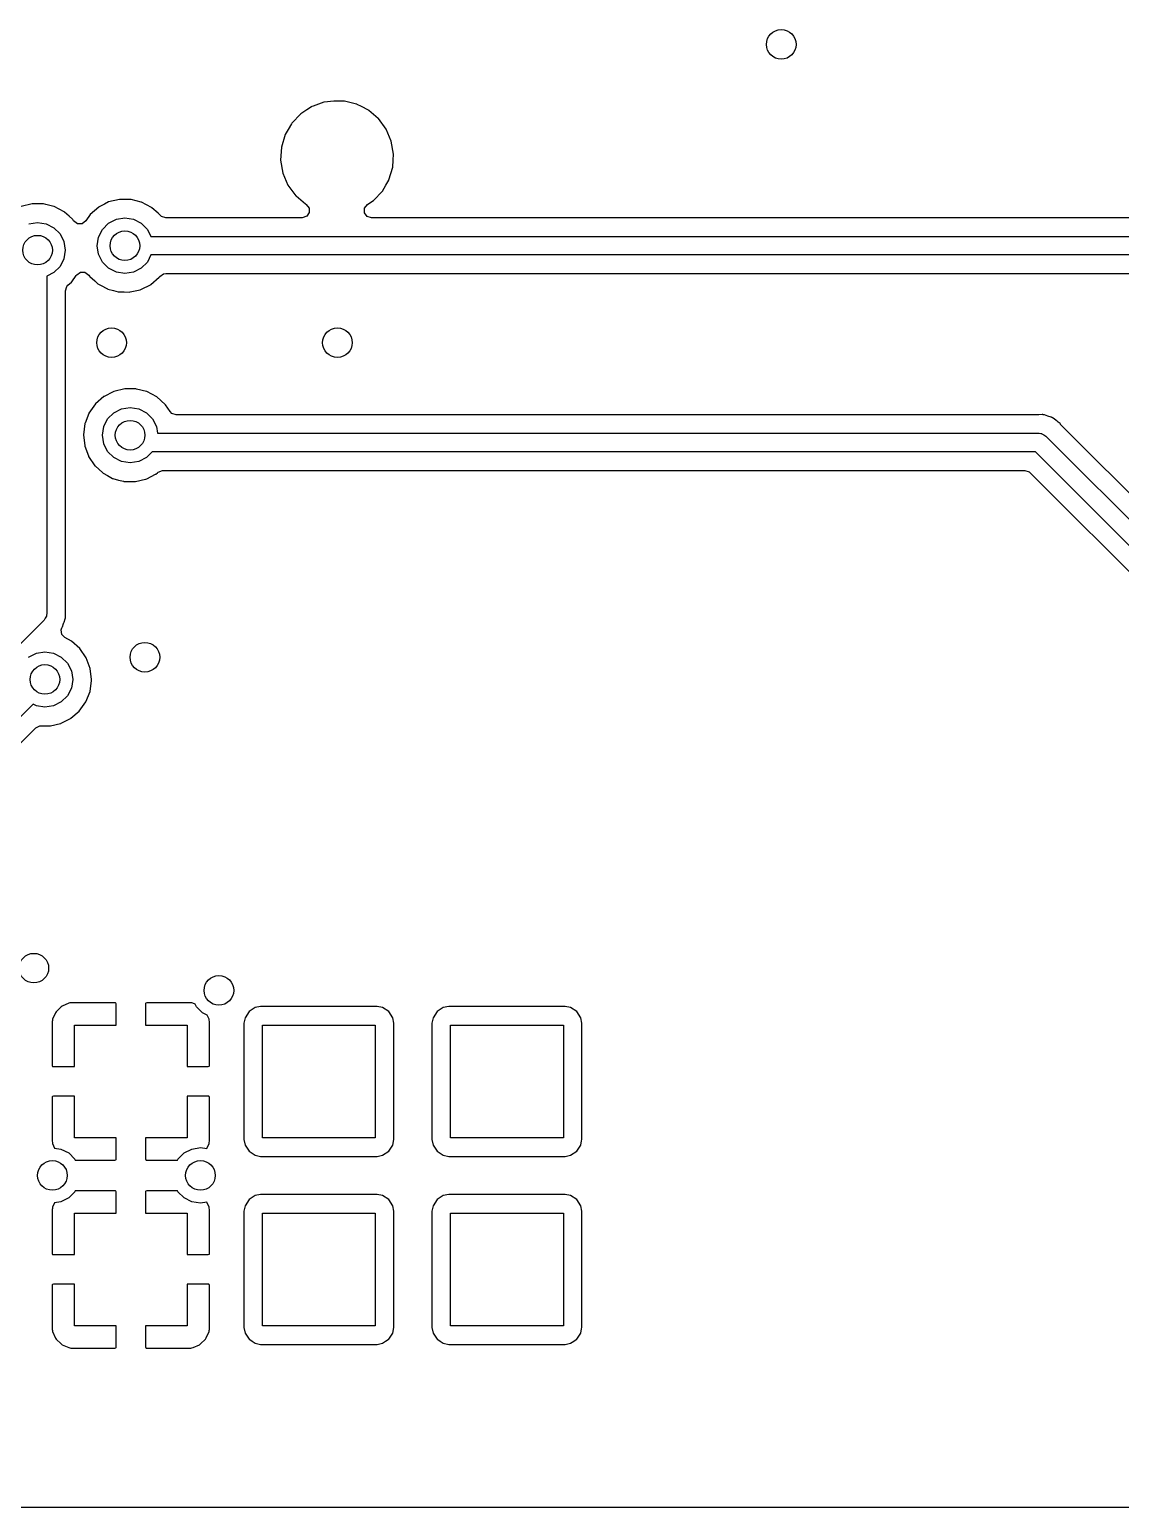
# Model space of a CAD drawing. Extents: x 0.02 to 3.98, y 0.02 to 3.98.
# Drawn here: x 1.575 to 2.155, y 0.022 to 0.808 of the extents above; entities that cross this region are included whole.
import ezdxf

# ---------------------------------------------------------------- set-up
doc = ezdxf.new("R2010")
doc.units = 0
doc.header["$MEASUREMENT"] = 0
doc.layers.add('BLACK', color=7, linetype='CONTINUOUS')

msp = doc.modelspace()

# ---------------------------------------------------------------- linework, layer by layer
at = {"layer": 'BLACK', "linetype": 'CONTINUOUS'}
for p, q in [((1.71951, 0.763065), (1.71473, 0.75801)), ((1.72264, 0.765116), (1.71951, 0.763065)), ((1.72515, 0.766759), (1.72264, 0.765116)), ((1.72534, 0.766883), (1.72515, 0.766759)), ((1.72515, 0.766759), (1.72515, 0.766759)), ((1.72612, 0.767166), (1.72534, 0.766883)), ((1.73167, 0.769182), (1.72612, 0.767166)), ((1.73188, 0.769259), (1.73167, 0.769182)), ((1.73167, 0.769182), (1.73167, 0.769182)), ((1.73706, 0.769862), (1.73188, 0.769259)), ((1.74208, 0.769862), (1.73706, 0.769862)), ((1.74214, 0.769859), (1.74208, 0.769862)), ((1.74234, 0.769846), (1.74214, 0.769859)), ((1.74214, 0.769859), (1.74214, 0.769859)), ((1.74252, 0.769835), (1.74234, 0.769846)), ((1.74234, 0.769846), (1.74234, 0.769846)), ((1.74268, 0.769794), (1.74252, 0.769835)), ((1.74906, 0.768234), (1.74268, 0.769794)), ((1.74268, 0.769794), (1.74268, 0.769794)), ((1.74928, 0.76818), (1.74906, 0.768234)), ((1.74906, 0.768234), (1.74906, 0.768234)), ((1.74948, 0.768077), (1.74928, 0.76818)), ((1.75182, 0.766883), (1.74948, 0.768077)), ((1.74948, 0.768077), (1.74948, 0.768077)), ((1.75548, 0.765013), (1.75182, 0.766883)), ((1.75565, 0.764866), (1.75548, 0.765013)), ((1.76062, 0.760651), (1.75565, 0.764866)), ((1.75565, 0.764866), (1.75565, 0.764866)), ((1.7128, 0.754688), (1.71123, 0.751989)), ((1.71461, 0.757814), (1.7128, 0.754688)), ((1.71473, 0.75801), (1.71461, 0.757814)), ((1.71461, 0.757814), (1.71461, 0.757814)), ((1.76079, 0.760505), (1.76062, 0.760651)), ((1.76062, 0.760651), (1.76062, 0.760651)), ((1.76492, 0.754896), (1.76079, 0.760505)), ((1.76764, 0.748489), (1.76492, 0.754896)), ((1.71123, 0.751989), (1.70921, 0.745324)), ((1.76882, 0.741626), (1.76764, 0.748489)), ((1.70921, 0.745324), (1.70878, 0.738374)), ((1.76862, 0.738374), (1.76882, 0.741626)), ((1.70878, 0.738374), (1.70996, 0.731511)), ((1.70996, 0.731511), (1.71268, 0.725104)), ((1.76637, 0.728011), (1.76839, 0.734676)), ((1.76839, 0.734676), (1.76862, 0.738374)), ((1.71268, 0.725104), (1.71681, 0.719495)), ((1.76287, 0.72199), (1.76468, 0.725104)), ((1.76468, 0.725104), (1.76626, 0.727816)), ((1.76626, 0.727816), (1.76637, 0.728011)), ((1.76626, 0.727816), (1.76626, 0.727816)), ((1.61734, 0.716164), (1.61506, 0.714987)), ((1.62313, 0.717556), (1.61734, 0.716164)), ((1.62337, 0.717555), (1.62313, 0.717556)), ((1.62611, 0.71754), (1.62337, 0.717555)), ((1.62337, 0.717555), (1.62337, 0.717555)), ((1.62909, 0.717525), (1.62611, 0.71754)), ((1.62932, 0.717467), (1.62909, 0.717525)), ((1.63465, 0.71613), (1.62932, 0.717467)), ((1.62932, 0.717467), (1.62932, 0.717467)), ((1.63487, 0.716073), (1.63465, 0.71613)), ((1.63465, 0.71613), (1.63465, 0.71613)), ((1.64014, 0.713284), (1.63487, 0.716073)), ((1.71681, 0.719495), (1.71698, 0.719349)), ((1.71698, 0.719349), (1.71698, 0.719349)), ((1.71698, 0.719349), (1.72195, 0.715133)), ((1.75491, 0.714854), (1.7567, 0.716024)), ((1.7567, 0.716024), (1.75809, 0.716935)), ((1.75809, 0.716935), (1.76287, 0.72199)), ((1.57668, 0.715194), (1.57088, 0.713802)), ((1.57691, 0.715192), (1.57668, 0.715194)), ((1.57966, 0.715178), (1.57691, 0.715192)), ((1.57691, 0.715192), (1.57691, 0.715192)), ((1.58264, 0.715162), (1.57966, 0.715178)), ((1.58393, 0.714837), (1.58264, 0.715162)), ((1.58819, 0.713768), (1.58393, 0.714837)), ((1.58842, 0.71371), (1.58819, 0.713768)), ((1.58819, 0.713768), (1.58819, 0.713768)), ((1.59369, 0.710921), (1.58842, 0.71371)), ((1.59386, 0.710765), (1.59369, 0.710921)), ((1.59636, 0.708536), (1.59386, 0.710765)), ((1.59386, 0.710765), (1.59386, 0.710765)), ((1.59814, 0.706956), (1.59636, 0.708536)), ((1.60755, 0.709512), (1.60514, 0.706083)), ((1.61204, 0.713431), (1.60755, 0.709512)), ((1.61225, 0.713538), (1.61204, 0.713431)), ((1.61506, 0.714987), (1.61225, 0.713539)), ((1.61225, 0.713539), (1.61225, 0.713538)), ((1.62142, 0.706955), (1.62598, 0.707677)), ((1.62598, 0.707677), (1.63055, 0.706955)), ((1.64032, 0.713127), (1.64014, 0.713284)), ((1.64365, 0.710154), (1.64032, 0.713127)), ((1.64032, 0.713127), (1.64032, 0.713127)), ((1.64459, 0.709318), (1.64365, 0.710154)), ((1.64473, 0.709125), (1.64459, 0.709318)), ((1.64482, 0.709017), (1.64473, 0.709125)), ((1.64545, 0.708441), (1.64482, 0.709017)), ((1.64774, 0.707697), (1.64545, 0.708441)), ((1.72023, 0.707697), (1.64774, 0.707697)), ((1.72264, 0.708536), (1.72023, 0.707697)), ((1.72195, 0.715133), (1.72195, 0.715133)), ((1.72195, 0.715133), (1.72212, 0.714987)), ((1.72212, 0.714987), (1.72232, 0.714884)), ((1.72232, 0.714884), (1.72239, 0.714837)), ((1.72239, 0.714837), (1.72388, 0.712947)), ((1.72398, 0.71054), (1.72264, 0.708536)), ((1.72388, 0.712947), (1.72398, 0.71054)), ((1.75334, 0.712799), (1.75491, 0.714854)), ((1.75334, 0.71039), (1.75334, 0.712799)), ((1.75476, 0.708441), (1.75334, 0.71039)), ((1.75705, 0.707697), (1.75476, 0.708441)), ((2.25928, 0.707697), (1.75705, 0.707697)), ((1.57497, 0.704592), (1.57953, 0.705315)), ((1.57953, 0.705315), (1.58409, 0.704592)), ((1.58409, 0.704592), (1.58821, 0.702495)), ((1.58821, 0.702495), (1.59147, 0.699229)), ((1.59827, 0.706763), (1.59814, 0.706956)), ((1.59873, 0.706098), (1.59827, 0.706763)), ((1.59827, 0.706763), (1.59827, 0.706763)), ((1.60079, 0.704581), (1.59873, 0.706098)), ((1.6032, 0.704618), (1.60079, 0.704581)), ((1.60513, 0.706065), (1.6032, 0.704618)), ((1.60514, 0.706083), (1.60513, 0.706065)), ((1.61194, 0.697476), (1.61404, 0.701591)), ((1.61404, 0.701591), (1.61731, 0.704858)), ((1.61731, 0.704858), (1.62142, 0.706955)), ((1.63055, 0.706955), (1.63466, 0.704858)), ((1.63466, 0.704858), (1.63793, 0.701591)), ((1.63793, 0.701591), (1.63984, 0.697835)), ((1.59147, 0.699229), (1.59357, 0.695113)), ((1.59357, 0.695113), (1.59429, 0.690551)), ((1.61122, 0.692913), (1.61194, 0.697476)), ((1.61194, 0.688351), (1.61122, 0.692913)), ((1.63984, 0.697835), (2.25967, 0.697835)), ((1.59357, 0.685989), (1.59147, 0.681873)), ((1.59429, 0.690551), (1.59357, 0.685989)), ((1.61404, 0.684235), (1.61194, 0.688351)), ((1.61731, 0.680969), (1.61404, 0.684235)), ((1.63793, 0.684235), (1.63466, 0.680969)), ((1.63984, 0.687992), (1.63793, 0.684235)), ((2.25764, 0.687992), (1.63984, 0.687992)), ((1.58821, 0.678607), (1.58445, 0.676693)), ((1.58445, 0.676693), (1.58445, 0.497215)), ((1.59147, 0.681873), (1.58821, 0.678607)), ((1.59779, 0.67376), (1.60011, 0.676988)), ((1.60011, 0.676988), (1.6004, 0.677401)), ((1.6004, 0.677401), (1.60235, 0.678827)), ((1.60235, 0.678827), (1.60475, 0.67884)), ((1.60475, 0.67884), (1.6068, 0.677301)), ((1.6068, 0.677301), (1.60721, 0.676704)), ((1.60721, 0.676704), (1.60738, 0.676546)), ((1.60738, 0.676546), (1.60738, 0.676546)), ((1.60738, 0.676546), (1.60998, 0.674184)), ((1.62142, 0.678872), (1.61731, 0.680969)), ((1.62598, 0.67815), (1.62142, 0.678872)), ((1.63055, 0.678872), (1.62598, 0.67815)), ((1.63466, 0.680969), (1.63055, 0.678872)), ((1.63971, 0.672251), (1.64424, 0.676122)), ((1.64424, 0.676122), (1.64452, 0.676507)), ((1.64452, 0.676507), (1.64646, 0.677933)), ((1.64646, 0.677933), (1.64769, 0.67813)), ((1.64769, 0.67813), (2.25194, 0.67813)), ((1.59431, 0.668994), (1.59506, 0.671285)), ((1.59431, 0.497609), (1.59431, 0.668994)), ((1.59506, 0.671285), (1.59568, 0.671957)), ((1.59568, 0.671957), (1.59761, 0.673607)), ((1.59761, 0.673608), (1.59779, 0.67376)), ((1.59761, 0.673607), (1.59761, 0.673608)), ((1.60998, 0.674184), (1.61161, 0.672693)), ((1.61161, 0.672693), (1.61297, 0.671957)), ((1.61297, 0.671957), (1.61665, 0.669961)), ((1.61665, 0.669961), (1.61665, 0.669961)), ((1.61665, 0.669961), (1.61685, 0.669849)), ((1.61685, 0.669849), (1.61987, 0.669056)), ((1.61987, 0.669056), (1.62239, 0.668396)), ((1.62239, 0.668396), (1.62239, 0.668396)), ((1.62239, 0.668396), (1.62262, 0.668336)), ((1.62262, 0.668336), (1.62285, 0.668332)), ((1.62285, 0.668332), (1.62285, 0.668332)), ((1.62285, 0.668332), (1.6256, 0.668289)), ((1.6256, 0.668289), (1.62858, 0.668242)), ((1.62858, 0.668242), (1.62881, 0.668295)), ((1.62881, 0.668295), (1.63416, 0.669521)), ((1.63416, 0.669521), (1.63439, 0.669573)), ((1.63416, 0.669521), (1.63416, 0.669521)), ((1.63439, 0.669573), (1.63482, 0.669789)), ((1.63482, 0.669789), (1.6395, 0.672146)), ((1.6395, 0.672146), (1.63971, 0.672251)), ((1.6395, 0.672146), (1.6395, 0.672146)), ((1.6197, 0.615175), (1.61501, 0.612751)), ((1.62009, 0.615377), (1.6197, 0.615175)), ((1.62589, 0.616768), (1.62009, 0.615377)), ((1.62612, 0.616767), (1.62589, 0.616768)), ((1.62887, 0.616753), (1.62612, 0.616767)), ((1.62612, 0.616767), (1.62612, 0.616767)), ((1.63185, 0.616737), (1.62887, 0.616753)), ((1.63208, 0.61668), (1.63185, 0.616737)), ((1.6374, 0.615342), (1.63208, 0.61668)), ((1.63208, 0.61668), (1.63208, 0.61668)), ((1.63763, 0.615285), (1.6374, 0.615342)), ((1.6374, 0.615342), (1.6374, 0.615342)), ((1.6429, 0.612496), (1.63763, 0.615285)), ((1.61031, 0.608725), (1.60688, 0.603848)), ((1.6148, 0.612643), (1.61031, 0.608725)), ((1.61501, 0.612751), (1.6148, 0.612643)), ((1.61501, 0.612751), (1.61501, 0.612751)), ((1.62006, 0.60407), (1.62418, 0.606167)), ((1.62418, 0.606167), (1.62874, 0.60689)), ((1.62874, 0.60689), (1.6333, 0.606167)), ((1.6333, 0.606167), (1.63742, 0.60407)), ((1.64735, 0.608531), (1.6429, 0.612496)), ((1.64748, 0.608338), (1.64735, 0.608531)), ((1.64748, 0.608337), (1.64748, 0.608338)), ((1.64999, 0.604682), (1.64748, 0.608337)), ((1.60471, 0.598295), (1.60393, 0.592386)), ((1.6048, 0.598514), (1.60471, 0.598295)), ((1.60679, 0.60363), (1.6048, 0.598514)), ((1.60688, 0.603848), (1.60679, 0.60363)), ((1.60679, 0.60363), (1.60679, 0.60363)), ((1.6147, 0.596688), (1.6168, 0.600804)), ((1.6168, 0.600804), (1.62006, 0.60407)), ((1.63742, 0.60407), (1.64068, 0.600804)), ((1.64068, 0.600804), (1.64278, 0.596688)), ((1.65091, 0.603736), (1.64999, 0.604682)), ((1.65321, 0.602992), (1.65091, 0.603736)), ((2.11179, 0.602992), (1.65321, 0.602992)), ((2.11195, 0.602995), (2.11179, 0.602992)), ((2.11374, 0.603065), (2.11195, 0.602995)), ((2.11406, 0.603078), (2.11374, 0.603065)), ((2.11374, 0.603065), (2.11374, 0.603065)), ((2.11432, 0.603002), (2.11406, 0.603078)), ((2.11441, 0.602994), (2.11432, 0.603002)), ((2.11446, 0.602992), (2.11441, 0.602994)), ((2.11455, 0.602992), (2.11446, 0.602992)), ((2.11476, 0.602973), (2.11455, 0.602992)), ((2.11499, 0.602892), (2.11476, 0.602973)), ((2.11667, 0.602303), (2.11499, 0.602892)), ((2.11499, 0.602892), (2.11499, 0.602892)), ((2.11684, 0.602247), (2.11667, 0.602303)), ((2.11847, 0.60176), (2.11684, 0.602247)), ((2.11878, 0.601668), (2.11847, 0.60176)), ((2.11847, 0.60176), (2.11847, 0.60176)), ((2.11902, 0.601493), (2.11878, 0.601668)), ((2.11912, 0.601442), (2.11902, 0.601493)), ((2.11941, 0.601342), (2.11912, 0.601442)), ((2.11966, 0.601143), (2.11941, 0.601342)), ((2.12099, 0.600091), (2.11966, 0.601143)), ((2.11966, 0.601143), (2.11966, 0.601143)), ((2.12114, 0.599981), (2.12099, 0.600091)), ((2.12164, 0.599624), (2.12114, 0.599981)), ((2.12164, 0.599623), (2.12164, 0.599624)), ((2.12177, 0.59953), (2.12164, 0.599623)), ((2.12188, 0.599417), (2.12177, 0.59953)), ((2.12196, 0.599349), (2.12188, 0.599417)), ((2.1222, 0.599142), (2.12196, 0.599349)), ((2.12327, 0.598295), (2.1222, 0.599142)), ((2.12345, 0.598025), (2.12327, 0.598295)), ((2.12353, 0.597894), (2.12345, 0.598025)), ((2.12405, 0.597253), (2.12353, 0.597894)), ((1.60393, 0.592386), (1.60459, 0.586461)), ((1.61398, 0.592126), (1.6147, 0.596688)), ((1.6147, 0.587564), (1.61398, 0.592126)), ((1.64278, 0.596688), (1.64335, 0.593129)), ((1.64335, 0.593129), (2.11219, 0.593129)), ((2.11219, 0.593129), (2.11305, 0.593004)), ((2.11305, 0.593004), (2.11323, 0.593017)), ((2.11323, 0.593017), (2.11333, 0.592963)), ((2.11333, 0.592963), (2.11358, 0.592927)), ((2.11358, 0.592927), (2.1146, 0.592269)), ((2.1146, 0.592269), (2.11567, 0.591688)), ((2.11567, 0.591688), (2.42893, 0.278425)), ((2.43187, 0.289429), (2.12405, 0.597253)), ((1.60459, 0.586461), (1.60467, 0.586241)), ((1.60467, 0.586241), (1.60656, 0.581085)), ((1.6168, 0.583448), (1.6147, 0.587564)), ((1.62006, 0.580182), (1.6168, 0.583448)), ((1.64052, 0.583287), (1.63742, 0.580182)), ((2.11015, 0.583287), (1.64052, 0.583287)), ((2.42197, 0.271465), (2.11015, 0.583287)), ((1.60656, 0.581085), (1.60656, 0.581084)), ((1.60656, 0.581084), (1.60664, 0.580864)), ((1.60664, 0.580864), (1.60996, 0.575917)), ((1.60996, 0.575917), (1.61014, 0.575759)), ((1.61014, 0.575759), (1.61014, 0.575759)), ((1.61014, 0.575759), (1.6142, 0.572063)), ((1.62418, 0.578085), (1.62006, 0.580182)), ((1.62874, 0.577362), (1.62418, 0.578085)), ((1.6333, 0.578085), (1.62874, 0.577362)), ((1.63742, 0.580182), (1.6333, 0.578085)), ((1.6142, 0.572063), (1.61437, 0.571905)), ((1.61437, 0.571905), (1.61666, 0.570662)), ((1.61666, 0.570662), (1.6194, 0.569173)), ((1.6194, 0.569173), (1.6194, 0.569173)), ((1.6194, 0.569173), (1.61961, 0.569061)), ((1.61961, 0.569061), (1.62263, 0.568268)), ((1.62263, 0.568268), (1.62515, 0.567608)), ((1.62515, 0.567608), (1.62515, 0.567608)), ((1.62515, 0.567608), (1.62537, 0.567549)), ((1.62537, 0.567549), (1.62561, 0.567545)), ((1.62561, 0.567545), (1.62561, 0.567545)), ((1.62561, 0.567545), (1.62835, 0.567502)), ((1.62835, 0.567502), (1.63133, 0.567455)), ((1.63133, 0.567455), (1.63156, 0.567507)), ((1.63156, 0.567507), (1.63691, 0.568733)), ((1.63691, 0.568733), (1.63714, 0.568786)), ((1.63691, 0.568733), (1.63691, 0.568733)), ((1.63714, 0.568786), (1.63757, 0.569002)), ((1.63757, 0.569002), (1.64226, 0.571358)), ((1.64226, 0.571358), (1.64247, 0.571464)), ((1.64226, 0.571358), (1.64226, 0.571358)), ((1.64247, 0.571464), (1.64325, 0.572132)), ((1.64325, 0.572132), (1.64367, 0.572491)), ((1.64367, 0.572491), (1.6459, 0.573413)), ((1.6459, 0.573413), (1.6462, 0.573425)), ((1.6462, 0.573425), (2.10445, 0.573425)), ((2.10445, 0.573425), (2.10674, 0.57268)), ((2.10674, 0.57268), (2.1072, 0.572283)), ((2.1072, 0.572283), (2.3826, 0.29689)), ((1.58425, 0.495817), (1.58359, 0.494799)), ((1.58428, 0.496069), (1.58425, 0.495817)), ((1.58434, 0.496167), (1.58428, 0.496069)), ((1.58445, 0.497215), (1.58432, 0.496348)), ((1.58432, 0.496348), (1.58434, 0.496167)), ((1.59431, 0.497456), (1.59431, 0.497609)), ((1.5944, 0.495336), (1.59431, 0.497456)), ((1.59432, 0.495082), (1.5944, 0.495336)), ((1.58301, 0.493735), (1.56085, 0.471574)), ((1.58359, 0.494799), (1.58301, 0.493735)), ((1.59206, 0.488569), (1.59247, 0.489757)), ((1.5924, 0.486184), (1.59206, 0.488569)), ((1.59247, 0.489757), (1.59266, 0.489994)), ((1.59266, 0.489994), (1.59276, 0.490279)), ((1.59276, 0.490279), (1.59281, 0.490376)), ((1.59281, 0.490376), (1.59299, 0.490621)), ((1.59299, 0.490621), (1.59323, 0.491442)), ((1.59323, 0.491442), (1.59357, 0.492557)), ((1.59357, 0.492557), (1.59362, 0.492732)), ((1.59362, 0.492732), (1.59421, 0.494407)), ((1.59421, 0.494407), (1.59429, 0.494638)), ((1.59421, 0.494407), (1.59421, 0.494407)), ((1.59429, 0.494638), (1.59431, 0.494855)), ((1.59431, 0.494986), (1.59432, 0.495082)), ((1.59431, 0.494939), (1.59431, 0.494986)), ((1.59431, 0.494855), (1.59431, 0.494939)), ((1.59407, 0.484454), (1.5924, 0.486184)), ((1.59762, 0.482575), (1.59407, 0.484454)), ((1.60207, 0.47861), (1.59762, 0.482575)), ((1.57479, 0.474149), (1.5789, 0.476246)), ((1.5789, 0.476246), (1.58346, 0.476969)), ((1.58346, 0.476969), (1.58803, 0.476246)), ((1.58803, 0.476246), (1.59214, 0.474149)), ((1.59214, 0.474149), (1.59541, 0.470883)), ((1.60545, 0.473698), (1.60207, 0.47861)), ((1.60756, 0.468122), (1.60545, 0.473698)), ((1.59541, 0.470883), (1.59751, 0.466767)), ((1.59751, 0.466767), (1.59823, 0.462205)), ((1.60827, 0.462205), (1.60756, 0.468122)), ((1.59751, 0.457642), (1.59541, 0.453527)), ((1.59823, 0.462205), (1.59751, 0.457642)), ((1.60743, 0.455784), (1.60827, 0.461685)), ((1.60827, 0.461685), (1.60827, 0.462205)), ((1.57723, 0.449014), (1.53976, 0.411538)), ((1.5789, 0.448164), (1.57723, 0.449014)), ((1.58346, 0.447441), (1.5789, 0.448164)), ((1.58803, 0.448164), (1.58346, 0.447441)), ((1.59214, 0.450261), (1.58803, 0.448164)), ((1.59541, 0.453527), (1.59214, 0.450261)), ((1.60172, 0.445414), (1.6052, 0.450254)), ((1.6052, 0.450254), (1.60743, 0.455784)), ((1.59208, 0.43897), (1.59698, 0.441437)), ((1.59698, 0.441437), (1.59719, 0.441543)), ((1.59698, 0.441437), (1.59698, 0.441437)), ((1.59719, 0.441543), (1.60172, 0.445414)), ((1.54701, 0.404842), (1.57863, 0.436465)), ((1.57863, 0.436465), (1.58078, 0.437559)), ((1.58078, 0.437559), (1.58145, 0.437606)), ((1.58145, 0.437606), (1.58606, 0.437534)), ((1.58606, 0.437534), (1.58637, 0.437606)), ((1.58637, 0.437606), (1.59164, 0.438812)), ((1.59164, 0.438812), (1.59187, 0.438864)), ((1.59164, 0.438812), (1.59164, 0.438812)), ((1.59187, 0.438864), (1.59208, 0.43897)), ((1.58907, 0.284885), (1.58756, 0.281457)), ((1.58947, 0.285468), (1.58907, 0.284885)), ((1.59207, 0.288073), (1.58947, 0.285468)), ((1.59266, 0.288474), (1.59207, 0.288073)), ((1.59608, 0.289995), (1.59266, 0.288474)), ((1.59664, 0.290148), (1.59608, 0.289995)), ((1.59726, 0.290223), (1.59664, 0.290148)), ((1.59749, 0.290236), (1.59726, 0.290223)), ((1.62094, 0.290236), (1.59749, 0.290236)), ((1.6211, 0.290118), (1.62094, 0.290236)), ((1.62126, 0.289619), (1.6211, 0.290118)), ((1.62126, 0.278425), (1.62126, 0.289619)), ((1.63713, 0.290074), (1.63701, 0.289912)), ((1.63701, 0.289912), (1.63701, 0.278425)), ((1.63763, 0.290236), (1.63713, 0.290074)), ((1.66078, 0.290236), (1.63763, 0.290236)), ((1.661, 0.290223), (1.66078, 0.290236)), ((1.66161, 0.290152), (1.661, 0.290223)), ((1.66217, 0.29), (1.66161, 0.290152)), ((1.66338, 0.289462), (1.66217, 0.29)), ((1.66404, 0.288172), (1.66338, 0.289462)), ((1.66731, 0.284906), (1.66404, 0.288172)), ((1.66973, 0.283672), (1.66731, 0.284906)), ((1.6707, 0.281477), (1.66973, 0.283672)), ((1.69202, 0.285535), (1.68984, 0.282273)), ((1.69529, 0.287715), (1.69202, 0.285535)), ((1.69816, 0.288287), (1.69529, 0.287715)), ((1.76011, 0.288287), (1.69816, 0.288287)), ((1.76298, 0.287715), (1.76011, 0.288287)), ((1.76624, 0.285535), (1.76298, 0.287715)), ((1.76842, 0.282273), (1.76624, 0.285535)), ((1.79202, 0.285535), (1.78984, 0.282273)), ((1.79529, 0.287715), (1.79202, 0.285535)), ((1.79816, 0.288287), (1.79529, 0.287715)), ((1.86011, 0.288287), (1.79816, 0.288287)), ((1.86298, 0.287715), (1.86011, 0.288287)), ((1.86624, 0.285535), (1.86298, 0.287715)), ((1.86842, 0.282273), (1.86624, 0.285535)), ((1.58734, 0.280292), (1.58732, 0.280067)), ((1.58732, 0.280067), (1.58732, 0.256917)), ((1.58741, 0.280898), (1.58734, 0.280292)), ((1.58756, 0.281457), (1.58741, 0.280898)), ((1.59913, 0.256299), (1.59913, 0.278425)), ((1.59913, 0.278425), (1.62126, 0.278425)), ((1.63701, 0.278425), (1.65913, 0.278425)), ((1.65913, 0.278425), (1.65913, 0.256299)), ((1.67086, 0.280919), (1.6707, 0.281477)), ((1.67093, 0.280295), (1.67086, 0.280919)), ((1.67094, 0.280065), (1.67093, 0.280295)), ((1.67094, 0.256624), (1.67094, 0.280065)), ((1.68984, 0.282273), (1.68927, 0.279397)), ((1.68927, 0.279397), (1.68927, 0.217454)), ((1.69913, 0.218425), (1.69913, 0.278425)), ((1.69913, 0.278425), (1.75913, 0.278425)), ((1.75913, 0.278425), (1.75913, 0.218425)), ((1.769, 0.279397), (1.76842, 0.282273)), ((1.769, 0.217454), (1.769, 0.279397)), ((1.78984, 0.282273), (1.78927, 0.279397)), ((1.78927, 0.279397), (1.78927, 0.217454)), ((1.79913, 0.218425), (1.79913, 0.278425)), ((1.79913, 0.278425), (1.85913, 0.278425)), ((1.85913, 0.278425), (1.85913, 0.218425)), ((1.869, 0.279397), (1.86842, 0.282273)), ((1.869, 0.217454), (1.869, 0.279397)), ((1.58732, 0.256917), (1.58749, 0.256417)), ((1.58749, 0.256417), (1.58765, 0.256299)), ((1.58765, 0.256299), (1.59913, 0.256299)), ((1.65913, 0.256299), (1.67033, 0.256299)), ((1.67033, 0.256299), (1.67083, 0.256461)), ((1.67083, 0.256461), (1.67094, 0.256624)), ((1.58744, 0.240389), (1.58732, 0.240227)), ((1.58732, 0.240227), (1.58732, 0.216786)), ((1.58794, 0.240551), (1.58744, 0.240389)), ((1.59913, 0.240551), (1.58794, 0.240551)), ((1.59913, 0.218425), (1.59913, 0.240551)), ((1.67062, 0.240551), (1.65913, 0.240551)), ((1.65913, 0.240551), (1.65913, 0.218425)), ((1.67078, 0.240433), (1.67062, 0.240551)), ((1.67094, 0.239934), (1.67078, 0.240433)), ((1.67094, 0.216783), (1.67094, 0.239934)), ((1.58732, 0.216786), (1.58734, 0.216556)), ((1.58734, 0.216556), (1.58741, 0.215931)), ((1.58741, 0.215931), (1.58756, 0.215373)), ((1.58756, 0.215373), (1.58862, 0.212996)), ((1.58862, 0.212996), (1.59196, 0.212466)), ((1.59196, 0.212466), (1.59608, 0.210369)), ((1.62126, 0.218425), (1.59913, 0.218425)), ((1.62126, 0.206939), (1.62126, 0.218425)), ((1.65913, 0.218425), (1.63701, 0.218425)), ((1.63701, 0.218425), (1.63701, 0.207231)), ((1.65746, 0.210369), (1.66158, 0.212466)), ((1.66158, 0.212466), (1.66614, 0.213189)), ((1.66614, 0.213189), (1.6695, 0.212657)), ((1.6695, 0.212657), (1.67071, 0.215393)), ((1.67071, 0.215393), (1.67086, 0.215952)), ((1.67086, 0.215952), (1.67093, 0.216558)), ((1.67093, 0.216558), (1.67094, 0.216783)), ((1.68927, 0.217454), (1.68984, 0.214577)), ((1.68984, 0.214577), (1.69202, 0.211315)), ((1.75913, 0.218425), (1.69913, 0.218425)), ((1.76624, 0.211315), (1.76842, 0.214577)), ((1.76842, 0.214577), (1.769, 0.217454)), ((1.78927, 0.217454), (1.78984, 0.214577)), ((1.78984, 0.214577), (1.79202, 0.211315)), ((1.85913, 0.218425), (1.79913, 0.218425)), ((1.86624, 0.211315), (1.86842, 0.214577)), ((1.86842, 0.214577), (1.86886, 0.216786)), ((1.86886, 0.216786), (1.869, 0.217454)), ((1.59608, 0.210369), (1.59935, 0.207103)), ((1.59935, 0.207103), (1.59959, 0.206614)), ((1.59959, 0.206614), (1.62064, 0.206614)), ((1.62064, 0.206614), (1.62114, 0.206776)), ((1.62114, 0.206776), (1.62126, 0.206939)), ((1.63701, 0.207231), (1.63717, 0.206732)), ((1.63717, 0.206732), (1.63733, 0.206614)), ((1.63733, 0.206614), (1.65395, 0.206614)), ((1.65395, 0.206614), (1.6542, 0.207103)), ((1.6542, 0.207103), (1.65746, 0.210369)), ((1.69202, 0.211315), (1.69529, 0.209135)), ((1.69529, 0.209135), (1.69816, 0.208563)), ((1.69816, 0.208563), (1.76011, 0.208563)), ((1.76011, 0.208563), (1.76298, 0.209135)), ((1.76298, 0.209135), (1.76624, 0.211315)), ((1.79202, 0.211315), (1.79529, 0.209135)), ((1.79529, 0.209135), (1.79816, 0.208563)), ((1.79816, 0.208563), (1.86011, 0.208563)), ((1.86011, 0.208563), (1.86298, 0.209135)), ((1.86298, 0.209135), (1.86624, 0.211315)), ((1.59935, 0.189747), (1.59608, 0.186481)), ((1.59959, 0.190236), (1.59935, 0.189747)), ((1.62094, 0.190236), (1.59959, 0.190236)), ((1.6211, 0.190118), (1.62094, 0.190236)), ((1.62126, 0.189619), (1.6211, 0.190118)), ((1.62126, 0.178425), (1.62126, 0.189619)), ((1.63713, 0.190074), (1.63701, 0.189912)), ((1.63701, 0.189912), (1.63701, 0.178425)), ((1.63763, 0.190236), (1.63713, 0.190074)), ((1.65395, 0.190236), (1.63763, 0.190236)), ((1.6542, 0.189747), (1.65395, 0.190236)), ((1.65746, 0.186481), (1.6542, 0.189747)), ((1.58741, 0.180898), (1.58734, 0.180292)), ((1.58756, 0.181457), (1.58741, 0.180898)), ((1.58862, 0.183854), (1.58756, 0.181457)), ((1.59196, 0.184384), (1.58862, 0.183854)), ((1.59608, 0.186481), (1.59196, 0.184384)), ((1.66158, 0.184384), (1.65746, 0.186481)), ((1.66614, 0.183661), (1.66158, 0.184384)), ((1.6695, 0.184193), (1.66614, 0.183661)), ((1.6707, 0.181477), (1.6695, 0.184193)), ((1.67086, 0.180919), (1.6707, 0.181477)), ((1.67093, 0.180295), (1.67086, 0.180919)), ((1.68984, 0.182273), (1.68927, 0.179397)), ((1.69202, 0.185535), (1.68984, 0.182273)), ((1.69529, 0.187715), (1.69202, 0.185535)), ((1.69816, 0.188287), (1.69529, 0.187715)), ((1.76011, 0.188287), (1.69816, 0.188287)), ((1.76298, 0.187715), (1.76011, 0.188287)), ((1.76624, 0.185535), (1.76298, 0.187715)), ((1.76842, 0.182273), (1.76624, 0.185535)), ((1.769, 0.179397), (1.76842, 0.182273)), ((1.78984, 0.182273), (1.78927, 0.179397)), ((1.79202, 0.185535), (1.78984, 0.182273)), ((1.79529, 0.187715), (1.79202, 0.185535)), ((1.79816, 0.188287), (1.79529, 0.187715)), ((1.86011, 0.188287), (1.79816, 0.188287)), ((1.86298, 0.187715), (1.86011, 0.188287)), ((1.86624, 0.185535), (1.86298, 0.187715)), ((1.86842, 0.182273), (1.86624, 0.185535)), ((1.869, 0.179397), (1.86842, 0.182273)), ((1.58734, 0.180292), (1.58732, 0.180067)), ((1.58732, 0.180067), (1.58732, 0.156917)), ((1.59913, 0.156299), (1.59913, 0.178425)), ((1.59913, 0.178425), (1.62126, 0.178425)), ((1.63701, 0.178425), (1.65913, 0.178425)), ((1.65913, 0.178425), (1.65913, 0.156299)), ((1.67094, 0.180065), (1.67093, 0.180295)), ((1.67094, 0.156624), (1.67094, 0.180065)), ((1.68927, 0.179397), (1.68927, 0.117454)), ((1.69913, 0.118425), (1.69913, 0.178425)), ((1.69913, 0.178425), (1.75913, 0.178425)), ((1.75913, 0.178425), (1.75913, 0.118425)), ((1.769, 0.117454), (1.769, 0.179397)), ((1.78927, 0.179397), (1.78927, 0.117454)), ((1.79913, 0.118425), (1.79913, 0.178425)), ((1.79913, 0.178425), (1.85913, 0.178425)), ((1.85913, 0.178425), (1.85913, 0.118425)), ((1.869, 0.117454), (1.869, 0.179397)), ((1.58732, 0.156917), (1.58749, 0.156417)), ((1.58749, 0.156417), (1.58765, 0.156299)), ((1.58765, 0.156299), (1.59913, 0.156299)), ((1.65913, 0.156299), (1.67033, 0.156299)), ((1.67033, 0.156299), (1.67083, 0.156461)), ((1.67083, 0.156461), (1.67094, 0.156624)), ((1.58744, 0.140389), (1.58732, 0.140227)), ((1.58732, 0.140227), (1.58732, 0.116786)), ((1.58794, 0.140551), (1.58744, 0.140389)), ((1.59913, 0.140551), (1.58794, 0.140551)), ((1.59913, 0.118425), (1.59913, 0.140551)), ((1.67062, 0.140551), (1.65913, 0.140551)), ((1.65913, 0.140551), (1.65913, 0.118425)), ((1.67078, 0.140433), (1.67062, 0.140551)), ((1.67094, 0.139934), (1.67078, 0.140433)), ((1.67094, 0.116783), (1.67094, 0.139934)), ((1.62126, 0.118425), (1.59913, 0.118425)), ((1.62126, 0.106939), (1.62126, 0.118425)), ((1.65913, 0.118425), (1.63701, 0.118425)), ((1.63701, 0.118425), (1.63701, 0.107231)), ((1.75913, 0.118425), (1.69913, 0.118425)), ((1.85913, 0.118425), (1.79913, 0.118425)), ((1.58732, 0.116786), (1.58734, 0.116556)), ((1.58734, 0.116556), (1.58741, 0.115931)), ((1.58741, 0.115931), (1.58756, 0.115373)), ((1.58756, 0.115373), (1.58909, 0.111948)), ((1.58909, 0.111948), (1.58949, 0.111365)), ((1.58949, 0.111365), (1.59209, 0.108765)), ((1.66619, 0.108777), (1.66879, 0.111382)), ((1.66879, 0.111382), (1.66919, 0.111966)), ((1.66919, 0.111966), (1.67071, 0.115393)), ((1.67071, 0.115393), (1.67086, 0.115952)), ((1.67086, 0.115952), (1.67093, 0.116558)), ((1.67093, 0.116558), (1.67094, 0.116783)), ((1.68927, 0.117454), (1.68984, 0.114577)), ((1.68984, 0.114577), (1.69202, 0.111315)), ((1.69202, 0.111315), (1.69234, 0.111102)), ((1.69234, 0.111102), (1.69364, 0.110237)), ((1.69364, 0.110237), (1.69529, 0.109135)), ((1.76298, 0.109135), (1.76463, 0.110237)), ((1.76463, 0.110237), (1.76592, 0.111102)), ((1.76592, 0.111102), (1.76624, 0.111315)), ((1.76624, 0.111315), (1.76842, 0.114577)), ((1.76842, 0.114577), (1.769, 0.117454)), ((1.78927, 0.117454), (1.78984, 0.114577)), ((1.78984, 0.114577), (1.79202, 0.111315)), ((1.79202, 0.111315), (1.79234, 0.111102)), ((1.79234, 0.111102), (1.79364, 0.110237)), ((1.79364, 0.110237), (1.79529, 0.109135)), ((1.86298, 0.109135), (1.86463, 0.110237)), ((1.86463, 0.110237), (1.86592, 0.111102)), ((1.86592, 0.111102), (1.86624, 0.111315)), ((1.86624, 0.111315), (1.86842, 0.114577)), ((1.86842, 0.114577), (1.86886, 0.116786)), ((1.86886, 0.116786), (1.869, 0.117454)), ((1.59209, 0.108765), (1.59267, 0.108365)), ((1.59267, 0.108365), (1.5961, 0.10685)), ((1.5961, 0.10685), (1.59666, 0.106698)), ((1.59666, 0.106698), (1.59727, 0.106627)), ((1.59727, 0.106627), (1.59749, 0.106614)), ((1.59749, 0.106614), (1.62064, 0.106614)), ((1.62064, 0.106614), (1.62114, 0.106776)), ((1.62114, 0.106776), (1.62126, 0.106939)), ((1.63701, 0.107231), (1.63717, 0.106732)), ((1.63717, 0.106732), (1.63733, 0.106614)), ((1.63733, 0.106614), (1.66077, 0.106614)), ((1.66077, 0.106614), (1.661, 0.106628)), ((1.661, 0.106628), (1.66163, 0.106702)), ((1.66163, 0.106702), (1.66219, 0.106855)), ((1.66219, 0.106855), (1.66561, 0.108377)), ((1.66561, 0.108377), (1.66619, 0.108777)), ((1.69529, 0.109135), (1.69816, 0.108563)), ((1.69816, 0.108563), (1.76011, 0.108563)), ((1.76011, 0.108563), (1.76298, 0.109135)), ((1.79529, 0.109135), (1.79816, 0.108563)), ((1.79816, 0.108563), (1.86011, 0.108563)), ((1.86011, 0.108563), (1.86298, 0.109135)), ((3.97427, 0.021831), (0.025728, 0.021831))]:
    msp.add_line(p, q, dxfattribs=at)
at = {"layer": 'BLACK'}
for centre in [(1.975, 0.8), (1.62598, 0.692913), (1.57953, 0.690551), (1.6189, 0.641339), (1.73898, 0.641339), (1.62874, 0.592126), (1.63661, 0.474016), (1.58346, 0.462205), (1.57756, 0.308661), (1.67598, 0.29685), (1.5874, 0.198425), (1.66614, 0.198425)]:
    msp.add_circle(centre, 0.007874, dxfattribs=at)

doc.saveas('drawing.dxf')
